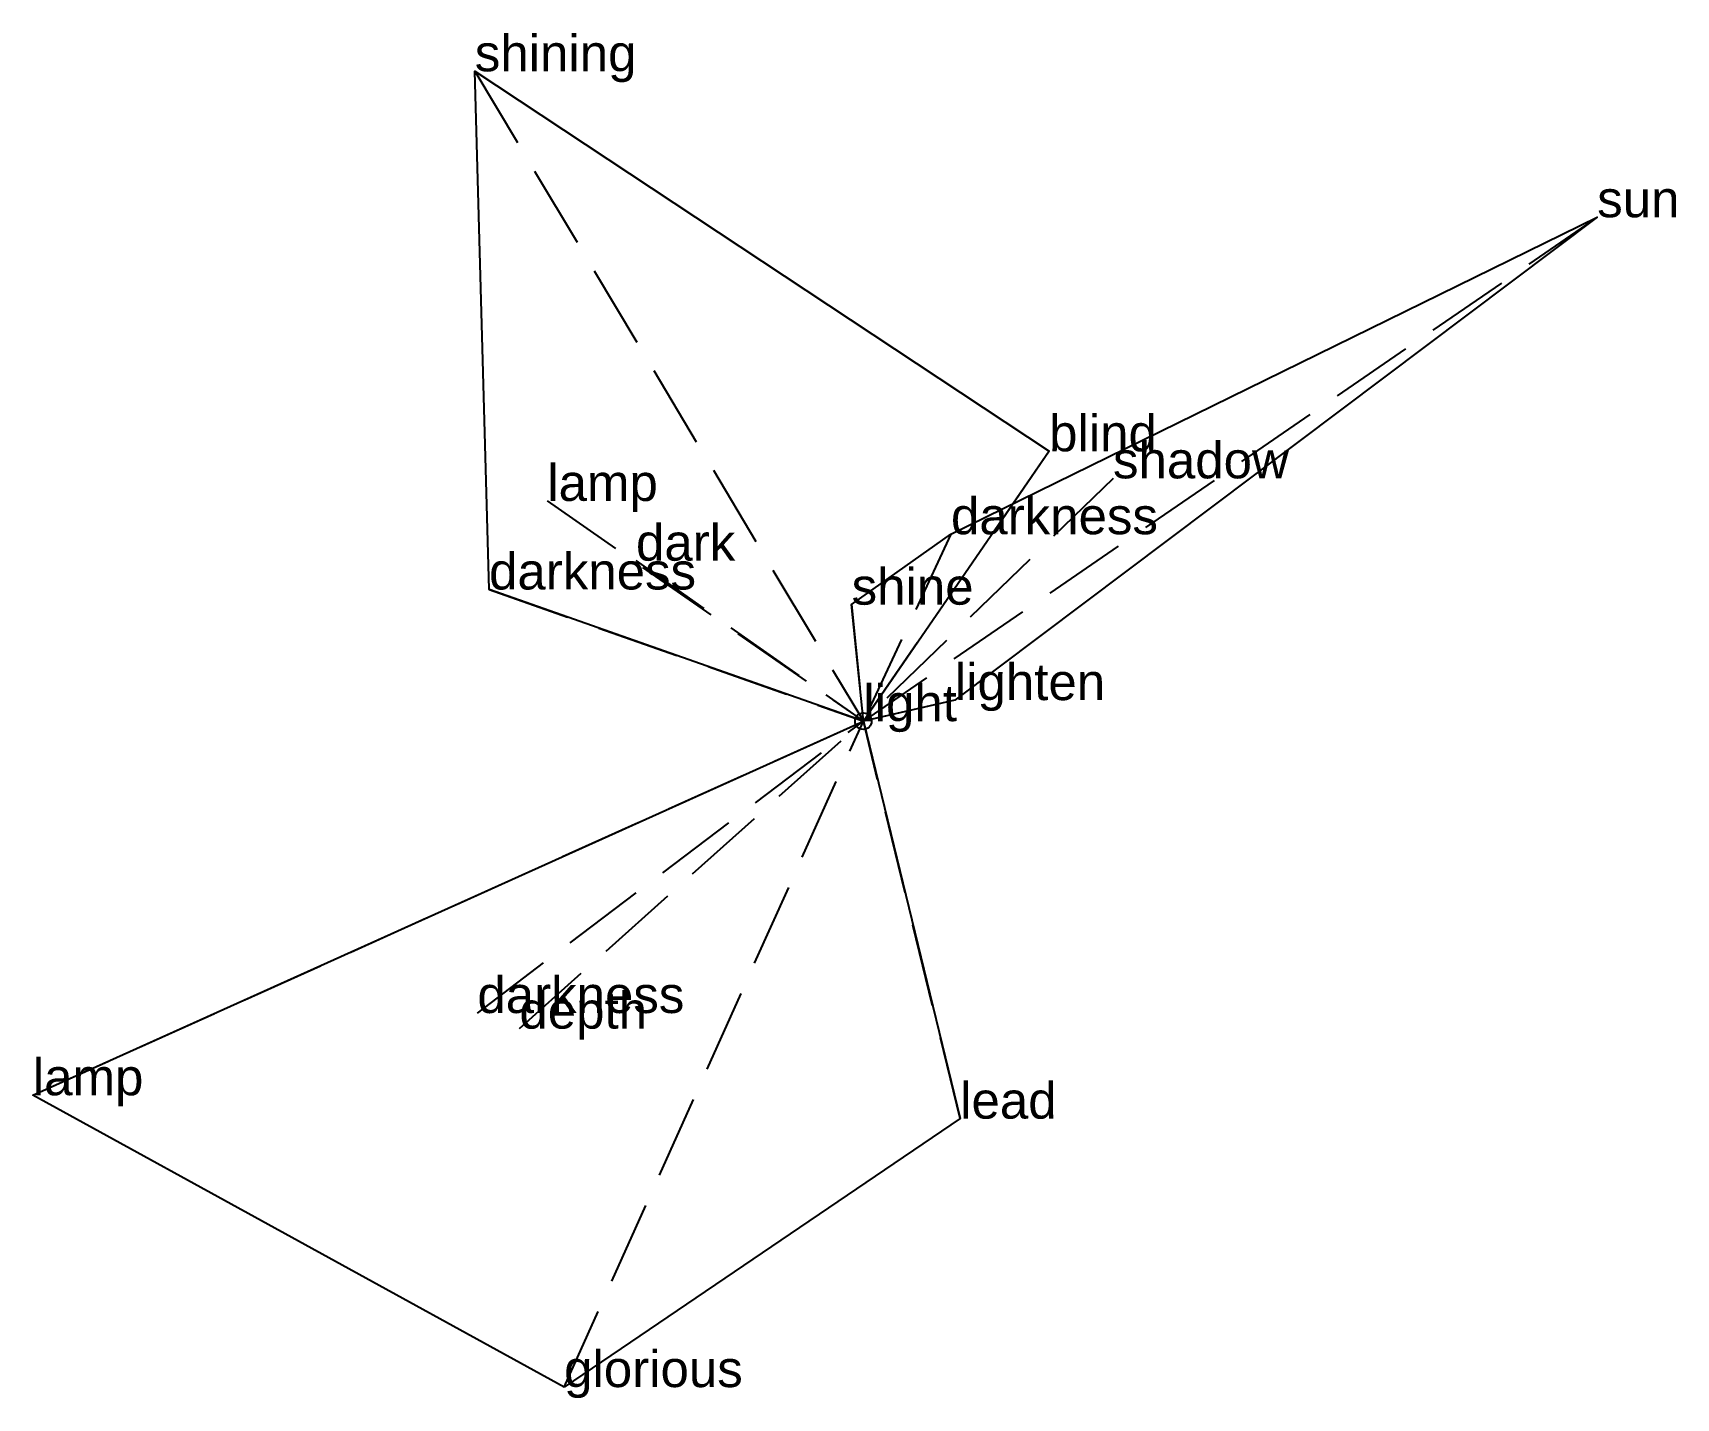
# Model space of a CAD drawing. Extents: x -2.5 to 2.45, y -2.04 to 2.07.
import ezdxf

# ---------------------------------------------------------------- set-up
doc = ezdxf.new("R2010")
doc.units = 0
doc.linetypes.add('DASHED2', pattern=[0.3, 0.25, -0.05])
for name, color, linetype in [('TEXT_nt', 1, 'CONTINUOUS'), ('TEXT_ot', 1, 'CONTINUOUS'), ('TEXT_q', 1, 'CONTINUOUS')]:
    doc.layers.add(name, color=color, linetype=linetype)
doc.styles.get("Standard").update_dxf_attribs({"font": 'arial.ttf'})

# ---------------------------------------------------------------- blocks, each defined once
blk = doc.blocks.new('ot-light')
at = {"layer": 'LINES_ot', "linetype": 'DASHED2'}
for p in [(-1.1702, 1.9571), (0.5595, 0.8127), (-0.952, 0.6633), (-0.6848, 0.4834), (-1.1273, 0.3966), (0, 0)]:
    blk.add_line(p, (0, 0), dxfattribs=at)
at = {"layer": 'ORIGIN_ot'}
blk.add_circle((0, 0), 0.025, dxfattribs=at)
at = {"layer": 'TEXT_ot'}
for s, p in [('shining', (-1.1702, 1.9571)), ('blind', (0.5595, 0.8127)), ('lamp', (-0.952, 0.6633)), ('dark', (-0.6848, 0.4834)), ('darkness', (-1.1273, 0.3966)), ('light', (0, 0))]:
    blk.add_text(s, height=0.11, dxfattribs=at).set_placement(p)
blk = doc.blocks.new('nt-light')
at = {"layer": 'LINES_nt', "linetype": 'DASHED2'}
for p in [(2.2104, 1.5176), (0.752, 0.7313), (0.2639, 0.563), (-0.0353, 0.3509), (0.2756, 0.0634), (0, 0)]:
    blk.add_line(p, (0, 0), dxfattribs=at)
at = {"layer": 'ORIGIN_nt'}
blk.add_circle((0, 0), 0.025, dxfattribs=at)
at = {"layer": 'TEXT_nt'}
for s, p in [('sun', (2.2104, 1.5176)), ('shadow', (0.752, 0.7313)), ('darkness', (0.2639, 0.563)), ('shine', (-0.0353, 0.3509)), ('lighten', (0.2756, 0.0634)), ('light', (0, 0))]:
    blk.add_text(s, height=0.11, dxfattribs=at).set_placement(p)
blk = doc.blocks.new('q-light')
at = {"layer": 'LINES_q', "linetype": 'DASHED2'}
for p in [(-2.5014, -1.1266), (-1.1625, -0.8789), (-1.036, -0.9259), (-0.9012, -2.0055), (0, 0), (0.2916, -1.197)]:
    blk.add_line(p, (0, 0), dxfattribs=at)
at = {"layer": 'ORIGIN_q'}
blk.add_circle((0, 0), 0.025, dxfattribs=at)
at = {"layer": 'TEXT_q'}
for s, p in [('light', (0, 0)), ('darkness', (-1.1625, -0.8789)), ('depth', (-1.036, -0.9259)), ('lamp', (-2.5014, -1.1266)), ('lead', (0.2916, -1.197)), ('glorious', (-0.9012, -2.0055))]:
    blk.add_text(s, height=0.11, dxfattribs=at).set_placement(p)

msp = doc.modelspace()

# ---------------------------------------------------------------- linework, layer by layer
at = {"layer": 'OUTLINE_nt', "linetype": 'CONTINUOUS'}
msp.add_polyline3d([(0, 0, 0), (-0.0353, 0.3509, 0), (0.2639, 0.563, 0), (2.2104, 1.5176, 0), (0.2756, 0.0634, 0), (0, 0, 0)], close=True, dxfattribs=at)
at = {"layer": 'OUTLINE_ot', "linetype": 'CONTINUOUS'}
msp.add_polyline3d([(0, 0, 0), (-1.1273, 0.3966, 0), (-1.1702, 1.9571, 0), (0.5595, 0.8127, 0), (0, 0, 0)], close=True, dxfattribs=at)
at = {"layer": 'OUTLINE_q', "linetype": 'CONTINUOUS'}
msp.add_polyline3d([(-0.9012, -2.0055, 0), (-2.5014, -1.1266, 0), (0, 0, 0), (0.2916, -1.197, 0), (-0.9012, -2.0055, 0)], close=True, dxfattribs=at)

# ---------------------------------------------------------------- block references
for name in ['ot-light', 'nt-light', 'q-light']:
    msp.add_blockref(name, (0, 0))

doc.saveas('drawing.dxf')
